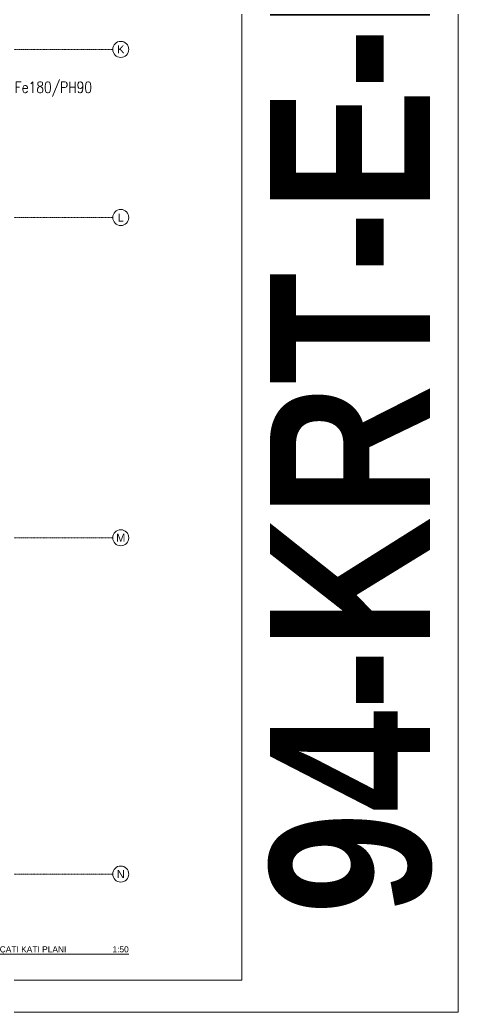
# Model space of a CAD drawing. Extents: x -2749 to 23780, y -1311 to 8245.
# Drawn here: x 22686 to 23780, y 0 to 2479 of the extents above; entities that cross this region are included whole.
import ezdxf
from ezdxf.enums import TextEntityAlignment as Align

# ---------------------------------------------------------------- set-up
doc = ezdxf.new("R2010")
doc.units = 0
doc.header["$MEASUREMENT"] = 0
doc.linetypes.add('DASHDOT2', pattern=[0.5, 0.25, -0.125, 0, -0.125])
doc.layers.get('0').update_dxf_attribs({"color": 9, "lineweight": 9})
for name, color, linetype, lineweight in [('21', 9, 'Continuous', 9), ('24', 9, 'DASHDOT2', 9), ('40A', 9, 'Continuous', 9), ('E-YAZI', 7, 'Continuous', 30)]:
    doc.layers.add(name, color=color, linetype=linetype, lineweight=lineweight)
doc.styles.add('Arial', font='arial.ttf', dxfattribs={"height": 2.5})
doc.styles.add('E-YAZI', font='txttw.shx')
doc.styles.add('MuuM_TEXT-BOLD', font='ARIALNB.TTF')
doc.styles.add('MuuM_TEXT-ITALIC', font='ARIALNI.TTF')

# ---------------------------------------------------------------- blocks, each defined once
blk = doc.blocks.new('0_drawinglabel')
blk.add_lwpolyline([(3, 0), (46.46, 0)])
blk.add_circle((0, 0), 3)
at = {"style": 'Arial'}
blk.add_attdef('CIZIMNO', text='', height=2.5, dxfattribs=at).set_placement((0, 0), align=Align.MIDDLE)
blk.add_attdef('CIZIMADI', text='', height=2, dxfattribs=at).set_placement((3.5, 0), align=Align.BOTTOM_LEFT)
blk.add_attdef('OLCEK', text='', height=2, dxfattribs=at).set_placement((46.46, 0), align=Align.BOTTOM_RIGHT)
at = {"style": 'MuuM_TEXT-ITALIC'}
blk.add_attdef('DRAWINGNAME', text='', height=2, dxfattribs=at).set_placement((3.5, -0.59), align=Align.TOP_LEFT)
blk.add_attdef('SCALE', text='', height=2, dxfattribs=at).set_placement((46.46, -0.59), align=Align.TOP_RIGHT)
blk = doc.blocks.new('0_aks')
at = {"linetype": 'Continuous'}
blk.add_circle((0, 0), 2, dxfattribs=at)
at = {"style": 'Arial'}
blk.add_attdef('AKS', text='', height=2, dxfattribs=at).set_placement((0, 0), align=Align.MIDDLE_CENTER)
blk = doc.blocks.new('P-AKS_AUDI')
at = {"layer": '24'}
for points in [[(0, -380), (360, -380)], [(0, -800), (360, -800)], [(0, -1600), (360, -1600)], [(0, -2440), (360, -2440)]]:
    blk.add_lwpolyline(points, dxfattribs=at)
at = {"layer": '24', "xscale": 10, "yscale": 10, "zscale": 10}
for p, values in [((380, -380), {'AKS': 'K'}), ((380, -800), {'AKS': 'L'}), ((380, -1600), {'AKS': 'M'}), ((380, -2440), {'AKS': 'N'})]:
    blk.add_blockref('0_aks', p, dxfattribs=at).add_auto_attribs(values)
blk = doc.blocks.new('ÇATI KATI PLANI')
at = {"layer": '24'}
blk.add_blockref('P-AKS_AUDI', (22557.5, 2785), dxfattribs=at)

msp = doc.modelspace()

# ---------------------------------------------------------------- linework, layer by layer
at = {"layer": '40A'}
for points in [[(23780, 4205), (17835, 4205), (17835, 0), (23780, 0)], [(23240.1, 80), (17915, 80), (17915, 4125), (23240.1, 4125)]]:
    msp.add_lwpolyline(points, close=True, dxfattribs=at)

# ---------------------------------------------------------------- block references
msp.add_blockref('ÇATI KATI PLANI', (0, 0))
at = {"layer": '21'}
ref = msp.add_blockref('0_drawinglabel', (22609.1, 145), dxfattribs=dict(at, xscale=7.5, yscale=7.5, zscale=7.5))
ref.add_attrib('CIZIMNO', '01', dxfattribs={"layer": '0', "height": 18.75, "style": 'Arial'}).set_placement((22609.1, 145), align=Align.MIDDLE)
ref.add_attrib('CIZIMADI', 'ÇATI KATI PLANI', dxfattribs={"layer": '0', "height": 15, "style": 'Arial'}).set_placement((22635.3, 145), align=Align.BOTTOM_LEFT)
ref.add_attrib('OLCEK', '1:50', dxfattribs={"layer": '0', "height": 15, "style": 'Arial'}).set_placement((22957.5, 145), align=Align.BOTTOM_RIGHT)

# ---------------------------------------------------------------- texts
at = {"layer": '40A', "style": 'MuuM_TEXT-BOLD'}
msp.add_text('94-KRT-E-D-1207', height=400, rotation=90, dxfattribs=at).set_placement((23710.1, 2102.5), align=Align.CENTER)
at = {"layer": 'E-YAZI', "color": 3, "style": 'E-YAZI', "width": 0.8}
msp.add_text('2x1.5 LIHCH-Fe180/PH90', height=28, dxfattribs=at).set_placement((22462.6, 2296.3))

doc.saveas('drawing.dxf')
